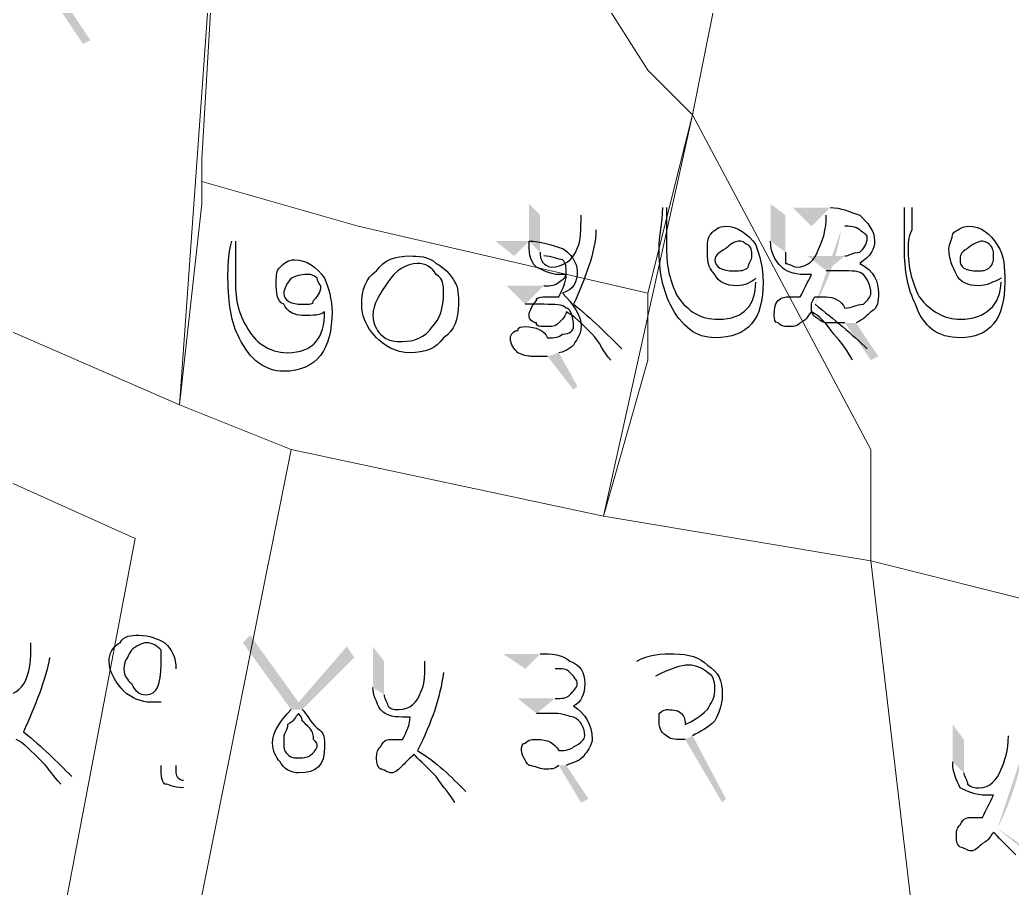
# Model space of a CAD drawing. Header units: metres. Extents: x 345912 to 349030, y 3061206 to 3061792.
# Drawn here: x 346117.22 to 346130.78, y 3061287.76 to 3061299.62 of the extents above; entities that cross this region are included whole.
import ezdxf

# ---------------------------------------------------------------- set-up
doc = ezdxf.new("R2010")
doc.units = ezdxf.units.M
doc.header["$MEASUREMENT"] = 0
doc.layers.add('PDF5_Geometry', color=7, linetype='Continuous')
doc.layers.add('PDF5_Solid Fills', color=7, linetype='Continuous')

msp = doc.modelspace()

# ---------------------------------------------------------------- hatches: boundary and pattern name
at = {"layer": 'PDF5_Solid Fills', "transparency": 33554559}
h = msp.add_hatch(color=256, dxfattribs=at)
h.paths.add_polyline_path([(346114.12014, 3061301.22044), (346114.37414, 3061301.01724)], flags=0)
h.paths.add_polyline_path([(346114.67894, 3061299.39164), (346114.52654, 3061299.29004)], flags=0)
h.paths.add_polyline_path([(346113.40894, 3061300.86484), (346113.40894, 3061301.37284), (346113.56134, 3061301.22044), (346113.56134, 3061300.76324)], flags=0)
h.paths.add_polyline_path([(346115.99974, 3061301.11884), (346116.25374, 3061301.32204), (346115.84734, 3061301.32204)], flags=0)
h.paths.add_polyline_path([(346116.05054, 3061299.69644), (346116.30454, 3061299.29004), (346116.35534, 3061299.34084), (346116.15214, 3061299.74724)], flags=0)
h.paths.add_polyline_path([(346115.94894, 3061300.40764), (346116.15214, 3061300.66164), (346115.69494, 3061300.66164)], flags=0)
h.paths.add_polyline_path([(346117.26974, 3061301.11884), (346117.01574, 3061301.32204), (346117.52374, 3061301.32204)], flags=0)
h.paths.add_polyline_path([(346117.87934, 3061299.79804), (346118.18414, 3061299.34084), (346118.08254, 3061299.29004), (346117.77774, 3061299.74724)], flags=0)
h.paths.add_polyline_path([(346117.47294, 3061300.50924), (346117.21894, 3061300.71244), (346117.72694, 3061300.71244)], flags=0)
h = msp.add_hatch(color=256, dxfattribs=at)
h.paths.add_polyline_path([(346124.88974, 3061296.95324), (346125.09294, 3061296.75004)], flags=0)
h.paths.add_polyline_path([(346125.44854, 3061295.12444), (346125.29614, 3061294.97204)], flags=0)
h.paths.add_polyline_path([(346124.17854, 3061296.59764), (346124.17854, 3061297.10564), (346124.33094, 3061296.95324), (346124.33094, 3061296.44524)], flags=0)
h.paths.add_polyline_path([(346126.00734, 3061297.05484), (346126.05814, 3061297.05484)], flags=0)
h.paths.add_polyline_path([(346127.27734, 3061296.03884), (346127.27734, 3061296.08964)], flags=0)
h.paths.add_polyline_path([(346128.03934, 3061296.80084), (346127.78534, 3061297.05484), (346128.29334, 3061297.05484)], flags=0)
h.paths.add_polyline_path([(346128.64894, 3061295.48004), (346128.95374, 3061295.02284), (346128.85214, 3061294.97204), (346128.49654, 3061295.48004)], flags=0)
h.paths.add_polyline_path([(346128.24254, 3061296.19124), (346127.98854, 3061296.39444), (346128.49654, 3061296.39444)], flags=0)
h = msp.add_hatch(color=256, dxfattribs=at)
h.paths.add_polyline_path([(346128.24254, 3061296.95324), (346128.44574, 3061296.75004)], flags=0)
h.paths.add_polyline_path([(346128.09014, 3061295.73404, 0.08894398), (346128.44574, 3061296.75004)], flags=0)
h.paths.add_polyline_path([(346128.80134, 3061295.12444), (346128.59814, 3061294.97204)], flags=0)
h.paths.add_polyline_path([(346127.48054, 3061296.59764), (346127.48054, 3061297.10564), (346127.68374, 3061296.95324), (346127.68374, 3061296.44524)], flags=0)
h.paths.add_polyline_path([(346129.30934, 3061297.05484), (346129.41094, 3061297.05484)], flags=0)
h.paths.add_polyline_path([(346130.63014, 3061296.03884), (346130.63014, 3061296.08964)], flags=0)
h = msp.add_hatch(color=256, dxfattribs=at)
h.paths.add_polyline_path([(346120.11454, 3061296.59764), (346120.16534, 3061296.59764)], flags=0)
h.paths.add_polyline_path([(346121.38454, 3061295.63244), (346121.38454, 3061295.63244)], flags=0)
h.paths.add_polyline_path([(346123.97534, 3061296.39444), (346123.72134, 3061296.59764), (346124.17854, 3061296.59764)], flags=0)
h.paths.add_polyline_path([(346124.58494, 3061295.07364), (346124.83894, 3061294.61644), (346124.78814, 3061294.56564), (346124.43254, 3061295.02284)], flags=0)
h.paths.add_polyline_path([(346124.12774, 3061295.73404), (346123.87374, 3061295.98804), (346124.38174, 3061295.98804)], flags=0)
h = msp.add_hatch(color=256, dxfattribs=at)
h.paths.add_polyline_path([(346117.37134, 3061291.11123), (346117.62534, 3061290.90803)], flags=0)
h.paths.add_polyline_path([(346117.93014, 3061289.28243), (346117.77774, 3061289.18083)], flags=0)
h.paths.add_polyline_path([(346116.66014, 3061290.75563), (346116.66014, 3061291.26363), (346116.81254, 3061291.11123), (346116.81254, 3061290.60323)], flags=0)
h.paths.add_polyline_path([(346119.35254, 3061290.75563), (346119.35254, 3061289.43483)], flags=0)
h.paths.add_polyline_path([(346119.45414, 3061289.23163), (346119.45414, 3061289.13003)], flags=0)
h.paths.add_polyline_path([(346120.92734, 3061290.19683), (346120.26694, 3061291.11123), (346120.36854, 3061291.21283), (346121.02894, 3061290.29843), (346121.68934, 3061291.06043), (346121.79094, 3061290.90803), (346121.07974, 3061290.19683)], flags=0)
h = msp.add_hatch(color=256, dxfattribs=at)
h.paths.add_polyline_path([(346122.75613, 3061290.85724), (346123.01013, 3061290.70484)], flags=0)
h.paths.add_polyline_path([(346123.31493, 3061289.07924), (346123.16253, 3061288.92684)], flags=0)
h.paths.add_polyline_path([(346122.04493, 3061290.50164), (346122.04493, 3061291.06044), (346122.19733, 3061290.85724), (346122.19733, 3061290.40004)], flags=0)
h.paths.add_polyline_path([(346124.12773, 3061290.75564), (346123.82293, 3061290.95884), (346124.33093, 3061290.95884)], flags=0)
h.paths.add_polyline_path([(346124.68653, 3061289.43484), (346124.99133, 3061288.97764), (346124.88973, 3061288.92684), (346124.58493, 3061289.43484)], flags=0)
h.paths.add_polyline_path([(346124.28013, 3061290.14604), (346124.02613, 3061290.34924), (346124.53413, 3061290.34924)], flags=0)
h.paths.add_polyline_path([(346125.90573, 3061290.65404), (346125.65173, 3061290.85724)], flags=0)
h.paths.add_polyline_path([(346126.41373, 3061289.84124), (346126.87093, 3061288.97764), (346126.82013, 3061288.92684), (346126.31213, 3061289.79044)], flags=0)
h = msp.add_hatch(color=256, dxfattribs=at)
h.paths.add_polyline_path([(346130.73175, 3061289.84123), (346130.93495, 3061289.63803)], flags=0)
h.paths.add_polyline_path([(346130.57935, 3061288.57123, 0.07569992), (346130.93495, 3061289.63803)], flags=0)
h.paths.add_polyline_path([(346131.29055, 3061288.01243, 0.05915123), (346130.57935, 3061288.57123)], flags=0)
h.paths.add_polyline_path([(346131.29055, 3061288.01243), (346131.08735, 3061287.86003)], flags=0)
h.paths.add_polyline_path([(346129.96975, 3061289.48563), (346129.96975, 3061289.99363), (346130.12215, 3061289.79043), (346130.12215, 3061289.33323)], flags=0)
h.paths.add_polyline_path([(346132.05255, 3061289.68883), (346131.79855, 3061289.94283), (346132.25575, 3061289.94283)], flags=0)
h.paths.add_polyline_path([(346132.61135, 3061288.36803), (346132.91615, 3061287.91083), (346132.81455, 3061287.86003), (346132.50975, 3061288.36803)], flags=0)
h.paths.add_polyline_path([(346132.20495, 3061289.07923), (346131.95095, 3061289.28243), (346132.45895, 3061289.28243)], flags=0)

# ---------------------------------------------------------------- linework, layer by layer
at = {"layer": 'PDF5_Geometry', "lineweight": 9}
for points in [[(346120.01294, 3061302.89683), (346119.40333, 3061294.36243), (346112.39294, 3061297.41044), (346112.08814, 3061297.41044), (346112.39294, 3061304.11604), (346112.69773, 3061304.11604), (346118.79373, 3061303.20164)], [(346120.01294, 3061302.89683), (346119.40333, 3061294.36243), (346112.39294, 3061297.41044), (346112.08814, 3061297.41044), (346112.39294, 3061304.11604), (346112.69773, 3061304.11604), (346118.79373, 3061303.20164)], [(346131.29053, 3061291.61925), (346128.85213, 3061292.22884), (346128.85213, 3061293.75284), (346126.41373, 3061298.32485), (346127.32814, 3061302.89683), (346134.94814, 3061304.11604)], [(346131.29053, 3061291.61925), (346128.85213, 3061292.22884), (346128.85213, 3061293.75284), (346126.41373, 3061298.32485), (346127.32814, 3061302.89683), (346134.94814, 3061304.11604)], [(346123.67053, 3061302.28724), (346125.80414, 3061298.93444), (346126.41373, 3061298.32485), (346125.80414, 3061295.88645), (346121.84175, 3061296.80085), (346119.70814, 3061297.41044), (346119.70814, 3061297.71523), (346120.01294, 3061302.89683), (346120.31773, 3061302.89683), (346121.23213, 3061302.59205), (346122.45134, 3061302.59205)], [(346123.67053, 3061302.28724), (346125.80414, 3061298.93444), (346126.41373, 3061298.32485), (346125.80414, 3061295.88645), (346121.84175, 3061296.80085), (346119.70814, 3061297.41044), (346119.70814, 3061297.71523), (346120.01294, 3061302.89683), (346120.31773, 3061302.89683), (346121.23213, 3061302.59205), (346122.45134, 3061302.59205)], [(346126.41373, 3061298.32485), (346125.80414, 3061298.93444), (346123.67053, 3061302.28724), (346127.02333, 3061302.89683), (346127.32814, 3061302.89683)], [(346126.41373, 3061298.32485), (346125.80414, 3061298.93444), (346123.67053, 3061302.28724), (346127.02333, 3061302.89683), (346127.32814, 3061302.89683)], [(346110.56414, 3061298.02004), (346111.17373, 3061297.71523), (346111.78333, 3061297.71523), (346112.08814, 3061297.41044), (346112.39294, 3061297.41044), (346119.40333, 3061294.36243), (346120.92734, 3061293.75284), (346119.70814, 3061287.65683), (346117.87933, 3061277.29365), (346116.05053, 3061278.20803), (346116.35534, 3061279.73205), (346118.79373, 3061292.53365), (346106.60175, 3061298.02004), (346106.90653, 3061299.54403)], [(346110.56414, 3061298.02004), (346111.17373, 3061297.71523), (346111.78333, 3061297.71523), (346112.08814, 3061297.41044), (346112.39294, 3061297.41044), (346119.40333, 3061294.36243), (346120.92734, 3061293.75284), (346119.70814, 3061287.65683), (346117.87933, 3061277.29365), (346116.05053, 3061278.20803), (346116.35534, 3061279.73205), (346118.79373, 3061292.53365), (346106.60175, 3061298.02004), (346106.90653, 3061299.54403)], [(346128.85213, 3061292.22884), (346125.19455, 3061292.83844), (346126.41373, 3061298.32485), (346128.85213, 3061293.75284)], [(346128.85213, 3061292.22884), (346125.19455, 3061292.83844), (346126.41373, 3061298.32485), (346128.85213, 3061293.75284)], [(346116.35534, 3061279.73205), (346113.30734, 3061281.86564), (346107.51613, 3061283.99925), (346109.34493, 3061292.83844), (346107.51613, 3061293.44803), (346107.51613, 3061293.75284), (346106.60175, 3061298.02004), (346118.79373, 3061292.53365)], [(346116.35534, 3061279.73205), (346113.30734, 3061281.86564), (346107.51613, 3061283.99925), (346109.34493, 3061292.83844), (346107.51613, 3061293.44803), (346107.51613, 3061293.75284), (346106.60175, 3061298.02004), (346118.79373, 3061292.53365)], [(346125.80414, 3061294.97205), (346125.19455, 3061292.83844), (346120.92734, 3061293.75284), (346119.40333, 3061294.36243), (346119.70814, 3061297.10564), (346119.70814, 3061297.41044), (346121.84175, 3061296.80085), (346125.80414, 3061295.88645)], [(346125.80414, 3061294.97205), (346125.19455, 3061292.83844), (346120.92734, 3061293.75284), (346119.40333, 3061294.36243), (346119.70814, 3061297.10564), (346119.70814, 3061297.41044), (346121.84175, 3061296.80085), (346125.80414, 3061295.88645)], [(346125.19455, 3061292.83844), (346128.85213, 3061292.22884), (346129.46175, 3061287.04724), (346130.68094, 3061284.30403), (346119.70814, 3061287.65683), (346120.92734, 3061293.75284)], [(346125.19455, 3061292.83844), (346128.85213, 3061292.22884), (346129.46175, 3061287.04724), (346130.68094, 3061284.30403), (346119.70814, 3061287.65683), (346120.92734, 3061293.75284)], [(346131.29053, 3061291.61925), (346137.38653, 3061290.40004), (346130.98574, 3061283.69444), (346130.68094, 3061284.30403), (346129.46175, 3061287.04724), (346128.85213, 3061292.22884)], [(346131.29053, 3061291.61925), (346137.38653, 3061290.40004), (346130.98574, 3061283.69444), (346130.68094, 3061284.30403), (346129.46175, 3061287.04724), (346128.85213, 3061292.22884)]]:
    msp.add_lwpolyline(points, close=True, dxfattribs=at)
at = {"layer": 'PDF5_Geometry', "lineweight": 25}
for points in [[(346124.83894, 3061296.49604), (346124.88974, 3061296.59764), (346124.88974, 3061296.75004), (346124.88974, 3061296.95324)], [(346125.95654, 3061296.49604), (346125.95654, 3061296.64844), (346126.00734, 3061296.85164), (346126.00734, 3061297.05484)], [(346126.05814, 3061297.05484), (346126.05814, 3061296.95324), (346126.05814, 3061296.90244), (346126.05814, 3061296.75004)], [(346128.14094, 3061296.49604), (346128.19174, 3061296.59764), (346128.24254, 3061296.75004), (346128.24254, 3061296.95324)], [(346128.29334, 3061297.05484), (346128.44574, 3061297.05484), (346128.54734, 3061297.00404), (346128.69974, 3061296.95324)], [(346128.69974, 3061296.95324), (346128.80134, 3061296.85164), (346128.90294, 3061296.75004), (346128.90294, 3061296.59764)], [(346129.30934, 3061296.49604), (346129.30934, 3061296.64844), (346129.30934, 3061296.85164), (346129.30934, 3061297.05484)], [(346129.41094, 3061297.05484), (346129.41094, 3061296.95324), (346129.41094, 3061296.90244), (346129.41094, 3061296.75004)], [(346126.66774, 3061296.69924), (346126.71854, 3061296.75004), (346126.76934, 3061296.80084), (346126.87094, 3061296.80084)], [(346126.87094, 3061296.80084), (346127.02334, 3061296.80084), (346127.17574, 3061296.69924), (346127.27734, 3061296.54684)], [(346128.69974, 3061296.75004), (346128.64894, 3061296.80084), (346128.54734, 3061296.80084), (346128.49654, 3061296.80084)], [(346129.96974, 3061296.69924), (346130.02054, 3061296.75004), (346130.12214, 3061296.80084), (346130.17294, 3061296.80084)], [(346130.17294, 3061296.80084), (346130.37614, 3061296.80084), (346130.47774, 3061296.69924), (346130.57934, 3061296.54684)], [(346125.09294, 3061296.75004), (346125.09294, 3061296.44524), (346124.94054, 3061296.08964), (346124.78814, 3061295.73404)], [(346126.05814, 3061296.75004), (346126.05814, 3061296.64844), (346126.05814, 3061296.54684), (346126.05814, 3061296.49604)], [(346126.61694, 3061296.49604), (346126.61694, 3061296.54684), (346126.61694, 3061296.64844), (346126.66774, 3061296.69924)], [(346128.80134, 3061296.64844), (346128.80134, 3061296.69924), (346128.75054, 3061296.69924), (346128.69974, 3061296.75004)], [(346129.41094, 3061296.75004), (346129.36014, 3061296.64844), (346129.36014, 3061296.54684), (346129.36014, 3061296.49604)], [(346129.91894, 3061296.49604), (346129.91894, 3061296.54684), (346129.96974, 3061296.64844), (346129.96974, 3061296.69924)], [(346120.06374, 3061296.08964), (346120.06374, 3061296.24204), (346120.06374, 3061296.39444), (346120.11454, 3061296.59764)], [(346120.16534, 3061296.59764), (346120.16534, 3061296.54684), (346120.16534, 3061296.44524), (346120.16534, 3061296.34364)], [(346124.28014, 3061296.24204), (346124.17854, 3061296.34364), (346124.17854, 3061296.44524), (346124.17854, 3061296.59764)], [(346124.17854, 3061296.59764), (346124.33094, 3061296.59764), (346124.48334, 3061296.54684), (346124.63574, 3061296.49604)], [(346127.07414, 3061296.59764), (346126.97254, 3061296.59764), (346126.92174, 3061296.54684), (346126.87094, 3061296.49604)], [(346127.17574, 3061296.54684), (346127.12494, 3061296.54684), (346127.12494, 3061296.59764), (346127.07414, 3061296.59764)], [(346127.22654, 3061296.39444), (346127.22654, 3061296.44524), (346127.22654, 3061296.49604), (346127.17574, 3061296.54684)], [(346127.27734, 3061296.54684), (346127.32814, 3061296.39444), (346127.37894, 3061296.24204), (346127.37894, 3061296.03884)], [(346127.63294, 3061296.24204), (346127.53134, 3061296.34364), (346127.48054, 3061296.44524), (346127.48054, 3061296.59764)], [(346128.69974, 3061296.44524), (346128.75054, 3061296.49604), (346128.80134, 3061296.54684), (346128.80134, 3061296.64844)], [(346128.90294, 3061296.59764), (346128.90294, 3061296.49604), (346128.85214, 3061296.39444), (346128.69974, 3061296.29284)], [(346130.37614, 3061296.59764), (346130.32534, 3061296.59764), (346130.22374, 3061296.54684), (346130.17294, 3061296.49604)], [(346130.47774, 3061296.54684), (346130.47774, 3061296.54684), (346130.42694, 3061296.59764), (346130.37614, 3061296.59764)], [(346130.52854, 3061296.39444), (346130.52854, 3061296.44524), (346130.52854, 3061296.49604), (346130.47774, 3061296.54684)], [(346130.57934, 3061296.54684), (346130.68094, 3061296.39444), (346130.68094, 3061296.24204), (346130.68094, 3061296.03884)], [(346122.09574, 3061296.19124), (346122.19734, 3061296.34364), (346122.34974, 3061296.39444), (346122.55294, 3061296.39444)], [(346122.55294, 3061296.39444), (346122.65454, 3061296.39444), (346122.80694, 3061296.39444), (346122.90854, 3061296.29284)], [(346124.33094, 3061296.44524), (346124.33094, 3061296.39444), (346124.33094, 3061296.34364), (346124.38174, 3061296.29284)], [(346124.63574, 3061296.34364), (346124.58494, 3061296.34364), (346124.48334, 3061296.39444), (346124.38174, 3061296.39444)], [(346124.48334, 3061296.24204), (346124.63574, 3061296.24204), (346124.78814, 3061296.34364), (346124.83894, 3061296.49604)], [(346124.63574, 3061296.49604), (346124.73734, 3061296.44524), (346124.83894, 3061296.29284), (346124.83894, 3061296.19124)], [(346126.10894, 3061295.73404), (346126.00734, 3061295.93724), (346125.95654, 3061296.19124), (346125.95654, 3061296.49604)], [(346126.05814, 3061296.49604), (346126.05814, 3061296.24204), (346126.10894, 3061296.03884), (346126.21054, 3061295.83564)], [(346126.71854, 3061296.14044), (346126.61694, 3061296.24204), (346126.61694, 3061296.34364), (346126.61694, 3061296.49604)], [(346126.87094, 3061296.49604), (346126.76934, 3061296.44524), (346126.71854, 3061296.39444), (346126.71854, 3061296.34364)], [(346127.17574, 3061296.24204), (346127.17574, 3061296.29284), (346127.22654, 3061296.34364), (346127.22654, 3061296.39444)], [(346127.68374, 3061296.44524), (346127.68374, 3061296.39444), (346127.68374, 3061296.34364), (346127.68374, 3061296.29284)], [(346127.83614, 3061296.24204), (346127.98854, 3061296.24204), (346128.09014, 3061296.34364), (346128.14094, 3061296.49604)], [(346128.49654, 3061296.39444), (346128.54734, 3061296.39444), (346128.59814, 3061296.44524), (346128.69974, 3061296.44524)], [(346129.46174, 3061295.73404), (346129.36014, 3061295.93724), (346129.30934, 3061296.19124), (346129.30934, 3061296.49604)], [(346129.36014, 3061296.49604), (346129.36014, 3061296.24204), (346129.41094, 3061296.03884), (346129.51254, 3061295.83564)], [(346130.02054, 3061296.14044), (346129.96974, 3061296.24204), (346129.91894, 3061296.34364), (346129.91894, 3061296.49604)], [(346130.17294, 3061296.49604), (346130.07134, 3061296.44524), (346130.07134, 3061296.39444), (346130.07134, 3061296.34364)], [(346130.47774, 3061296.24204), (346130.52854, 3061296.29284), (346130.52854, 3061296.34364), (346130.52854, 3061296.39444)], [(346120.16534, 3061296.34364), (346120.16534, 3061296.19124), (346120.16534, 3061296.08964), (346120.16534, 3061296.03884)], [(346120.77494, 3061296.24204), (346120.82574, 3061296.29284), (346120.87654, 3061296.34364), (346120.97814, 3061296.34364)], [(346120.97814, 3061296.34364), (346121.13054, 3061296.34364), (346121.28294, 3061296.24204), (346121.38454, 3061296.08964)], [(346122.65454, 3061296.29284), (346122.50214, 3061296.29284), (346122.34974, 3061296.19124), (346122.24814, 3061296.03884)], [(346122.90854, 3061296.14044), (346122.85774, 3061296.24204), (346122.75614, 3061296.29284), (346122.65454, 3061296.29284)], [(346122.90854, 3061296.29284), (346123.01014, 3061296.24204), (346123.11174, 3061296.14044), (346123.16254, 3061296.03884)], [(346124.38174, 3061296.29284), (346124.38174, 3061296.29284), (346124.43254, 3061296.24204), (346124.48334, 3061296.24204)], [(346124.68654, 3061296.19124), (346124.68654, 3061296.24204), (346124.68654, 3061296.29284), (346124.63574, 3061296.34364)], [(346126.71854, 3061296.34364), (346126.71854, 3061296.24204), (346126.82014, 3061296.19124), (346126.97254, 3061296.19124)], [(346127.68374, 3061296.29284), (346127.73454, 3061296.29284), (346127.78534, 3061296.24204), (346127.83614, 3061296.24204)], [(346128.69974, 3061296.29284), (346128.90294, 3061296.19124), (346128.95374, 3061296.03884), (346128.95374, 3061295.88644)], [(346130.07134, 3061296.34364), (346130.07134, 3061296.24204), (346130.12214, 3061296.19124), (346130.32534, 3061296.19124)], [(346120.72414, 3061296.03884), (346120.72414, 3061296.14044), (346120.72414, 3061296.19124), (346120.77494, 3061296.24204)], [(346121.18134, 3061296.14044), (346121.07974, 3061296.14044), (346121.02894, 3061296.14044), (346120.92734, 3061296.08964)], [(346121.28294, 3061296.08964), (346121.23214, 3061296.14044), (346121.18134, 3061296.14044), (346121.18134, 3061296.14044)], [(346121.89254, 3061295.73404), (346121.89254, 3061295.93724), (346121.94334, 3061296.08964), (346122.09574, 3061296.19124)], [(346123.01014, 3061295.88644), (346123.01014, 3061295.98804), (346123.01014, 3061296.08964), (346122.90854, 3061296.14044)], [(346124.58494, 3061296.14044), (346124.48334, 3061296.14044), (346124.38174, 3061296.19124), (346124.28014, 3061296.24204)], [(346124.58494, 3061296.03884), (346124.68654, 3061296.08964), (346124.68654, 3061296.14044), (346124.68654, 3061296.19124)], [(346124.58494, 3061295.83564), (346124.63574, 3061295.93724), (346124.68654, 3061296.03884), (346124.68654, 3061296.14044)], [(346124.68654, 3061296.14044), (346124.68654, 3061296.14044), (346124.63574, 3061296.14044), (346124.58494, 3061296.14044)], [(346124.83894, 3061296.19124), (346124.83894, 3061296.03884), (346124.78814, 3061295.93724), (346124.63574, 3061295.88644)], [(346127.02334, 3061295.98804), (346126.87094, 3061295.98804), (346126.76934, 3061296.03884), (346126.71854, 3061296.14044)], [(346126.97254, 3061296.19124), (346127.07414, 3061296.19124), (346127.12494, 3061296.19124), (346127.17574, 3061296.24204)], [(346127.93774, 3061296.14044), (346127.78534, 3061296.14044), (346127.68374, 3061296.19124), (346127.63294, 3061296.24204)], [(346127.88694, 3061295.83564), (346127.93774, 3061295.93724), (346127.98854, 3061296.03884), (346128.03934, 3061296.14044)], [(346128.03934, 3061296.14044), (346127.98854, 3061296.14044), (346127.93774, 3061296.14044), (346127.93774, 3061296.14044)], [(346128.34414, 3061296.19124), (346128.29334, 3061296.19124), (346128.24254, 3061296.19124), (346128.24254, 3061296.19124)], [(346128.44574, 3061296.19124), (346128.44574, 3061296.19124), (346128.39494, 3061296.19124), (346128.34414, 3061296.19124)], [(346128.75054, 3061296.14044), (346128.69974, 3061296.19124), (346128.59814, 3061296.19124), (346128.44574, 3061296.19124)], [(346128.85214, 3061295.88644), (346128.85214, 3061295.98804), (346128.80134, 3061296.08964), (346128.75054, 3061296.14044)], [(346130.32534, 3061295.98804), (346130.17294, 3061295.98804), (346130.07134, 3061296.03884), (346130.02054, 3061296.14044)], [(346130.32534, 3061296.19124), (346130.37614, 3061296.19124), (346130.42694, 3061296.19124), (346130.47774, 3061296.24204)], [(346120.21614, 3061295.27684), (346120.11454, 3061295.48004), (346120.06374, 3061295.73404), (346120.06374, 3061296.08964)], [(346120.16534, 3061296.03884), (346120.16534, 3061295.78484), (346120.21614, 3061295.58164), (346120.31774, 3061295.42924)], [(346120.82574, 3061295.73404), (346120.72414, 3061295.78484), (346120.72414, 3061295.88644), (346120.72414, 3061296.03884)], [(346120.92734, 3061296.08964), (346120.87654, 3061296.03884), (346120.82574, 3061295.93724), (346120.82574, 3061295.88644)], [(346121.23214, 3061295.78484), (346121.28294, 3061295.83564), (346121.33374, 3061295.88644), (346121.33374, 3061295.98804)], [(346121.33374, 3061295.98804), (346121.33374, 3061295.98804), (346121.28294, 3061296.03884), (346121.28294, 3061296.08964)], [(346121.38454, 3061296.08964), (346121.43534, 3061295.98804), (346121.48614, 3061295.78484), (346121.48614, 3061295.63244)], [(346122.24814, 3061296.03884), (346122.14654, 3061295.88644), (346122.04494, 3061295.73404), (346122.04494, 3061295.58164)], [(346123.16254, 3061296.03884), (346123.21334, 3061295.98804), (346123.21334, 3061295.83564), (346123.21334, 3061295.73404)], [(346124.38174, 3061295.98804), (346124.48334, 3061295.98804), (346124.53414, 3061295.98804), (346124.58494, 3061296.03884)], [(346127.37894, 3061296.03884), (346127.37894, 3061295.53084), (346127.17574, 3061295.27684), (346126.71854, 3061295.27684)], [(346126.76934, 3061295.53084), (346127.12494, 3061295.53084), (346127.27734, 3061295.73404), (346127.27734, 3061296.03884)], [(346127.27734, 3061296.08964), (346127.22654, 3061296.03884), (346127.12494, 3061295.98804), (346127.02334, 3061295.98804)], [(346130.68094, 3061296.03884), (346130.68094, 3061295.53084), (346130.47774, 3061295.27684), (346130.07134, 3061295.27684)], [(346130.07134, 3061295.53084), (346130.42694, 3061295.53084), (346130.63014, 3061295.73404), (346130.63014, 3061296.03884)], [(346130.63014, 3061296.08964), (346130.52854, 3061296.03884), (346130.42694, 3061295.98804), (346130.32534, 3061295.98804)], [(346120.82574, 3061295.88644), (346120.82574, 3061295.78484), (346120.92734, 3061295.73404), (346121.07974, 3061295.73404)], [(346122.85774, 3061295.42924), (346122.95934, 3061295.53084), (346123.01014, 3061295.68324), (346123.01014, 3061295.88644)], [(346124.63574, 3061295.88644), (346124.78814, 3061295.73404), (346124.88974, 3061295.58164), (346124.88974, 3061295.42924)], [(346128.75054, 3061295.73404), (346128.80134, 3061295.78484), (346128.85214, 3061295.83564), (346128.85214, 3061295.88644)], [(346128.95374, 3061295.88644), (346128.95374, 3061295.78484), (346128.95374, 3061295.68324), (346128.85214, 3061295.63244)], [(346121.07974, 3061295.58164), (346120.97814, 3061295.58164), (346120.87654, 3061295.63244), (346120.82574, 3061295.73404)], [(346121.07974, 3061295.73404), (346121.18134, 3061295.73404), (346121.23214, 3061295.73404), (346121.23214, 3061295.78484)], [(346122.09574, 3061295.27684), (346121.94334, 3061295.42924), (346121.89254, 3061295.58164), (346121.89254, 3061295.73404)], [(346123.21334, 3061295.73404), (346123.21334, 3061295.53084), (346123.16254, 3061295.37844), (346123.01014, 3061295.27684)], [(346124.28014, 3061295.73404), (346124.22934, 3061295.73404), (346124.17854, 3061295.73404), (346124.12774, 3061295.73404)], [(346124.17854, 3061295.58164), (346124.17854, 3061295.63244), (346124.22934, 3061295.73404), (346124.28014, 3061295.78484)], [(346124.28014, 3061295.78484), (346124.28014, 3061295.83564), (346124.33094, 3061295.83564), (346124.43254, 3061295.83564)], [(346124.38174, 3061295.73404), (346124.33094, 3061295.73404), (346124.33094, 3061295.73404), (346124.28014, 3061295.73404)], [(346124.68654, 3061295.68324), (346124.63574, 3061295.73404), (346124.53414, 3061295.73404), (346124.38174, 3061295.73404)], [(346124.43254, 3061295.83564), (346124.48334, 3061295.83564), (346124.53414, 3061295.83564), (346124.58494, 3061295.83564)], [(346124.78814, 3061295.73404), (346125.04214, 3061295.53084), (346125.24534, 3061295.32764), (346125.44854, 3061295.12444)], [(346126.71854, 3061295.27684), (346126.46454, 3061295.27684), (346126.26134, 3061295.42924), (346126.10894, 3061295.73404)], [(346126.21054, 3061295.83564), (346126.36294, 3061295.63244), (346126.51534, 3061295.53084), (346126.76934, 3061295.53084)], [(346127.53134, 3061295.58164), (346127.53134, 3061295.63244), (346127.53134, 3061295.73404), (346127.58214, 3061295.78484)], [(346127.58214, 3061295.78484), (346127.63294, 3061295.83564), (346127.68374, 3061295.83564), (346127.73454, 3061295.83564)], [(346127.73454, 3061295.83564), (346127.78534, 3061295.83564), (346127.88694, 3061295.83564), (346127.88694, 3061295.83564)], [(346128.03934, 3061295.68324), (346128.03934, 3061295.73404), (346128.03934, 3061295.78484), (346128.09014, 3061295.83564)], [(346128.09014, 3061295.83564), (346128.14094, 3061295.83564), (346128.19174, 3061295.83564), (346128.24254, 3061295.83564)], [(346128.09014, 3061295.73404), (346128.34414, 3061295.53084), (346128.59814, 3061295.32764), (346128.80134, 3061295.12444)], [(346128.24254, 3061295.83564), (346128.34414, 3061295.83564), (346128.44574, 3061295.78484), (346128.49654, 3061295.68324)], [(346128.49654, 3061295.68324), (346128.59814, 3061295.68324), (346128.64894, 3061295.73404), (346128.75054, 3061295.73404)], [(346130.07134, 3061295.27684), (346129.76654, 3061295.27684), (346129.56334, 3061295.42924), (346129.46174, 3061295.73404)], [(346129.51254, 3061295.83564), (346129.66494, 3061295.63244), (346129.86814, 3061295.53084), (346130.07134, 3061295.53084)], [(346121.48614, 3061295.63244), (346121.48614, 3061295.12444), (346121.28294, 3061294.81964), (346120.82574, 3061294.81964)], [(346120.87654, 3061295.07364), (346121.23214, 3061295.07364), (346121.38454, 3061295.27684), (346121.38454, 3061295.63244)], [(346121.38454, 3061295.63244), (346121.33374, 3061295.58164), (346121.23214, 3061295.58164), (346121.07974, 3061295.58164)], [(346122.04494, 3061295.58164), (346122.04494, 3061295.48004), (346122.09574, 3061295.37844), (346122.14654, 3061295.32764)], [(346124.28014, 3061295.48004), (346124.22934, 3061295.48004), (346124.17854, 3061295.53084), (346124.17854, 3061295.58164)], [(346124.68654, 3061295.63244), (346124.68654, 3061295.58164), (346124.63574, 3061295.53084), (346124.58494, 3061295.48004)], [(346124.78814, 3061295.42924), (346124.78814, 3061295.58164), (346124.73734, 3061295.68324), (346124.68654, 3061295.68324)], [(346125.04214, 3061295.32764), (346124.88974, 3061295.48004), (346124.78814, 3061295.58164), (346124.68654, 3061295.63244)], [(346127.58214, 3061295.48004), (346127.53134, 3061295.48004), (346127.53134, 3061295.53084), (346127.53134, 3061295.58164)], [(346128.03934, 3061295.63244), (346127.98854, 3061295.58164), (346127.98854, 3061295.53084), (346127.88694, 3061295.48004)], [(346128.14094, 3061295.53084), (346128.03934, 3061295.58164), (346128.03934, 3061295.63244), (346128.03934, 3061295.68324)], [(346128.34414, 3061295.32764), (346128.24254, 3061295.48004), (346128.14094, 3061295.58164), (346128.03934, 3061295.63244)], [(346128.85214, 3061295.63244), (346128.80134, 3061295.58164), (346128.75054, 3061295.53084), (346128.64894, 3061295.48004)], [(346124.43254, 3061295.42924), (346124.33094, 3061295.42924), (346124.28014, 3061295.42924), (346124.28014, 3061295.48004)], [(346124.58494, 3061295.48004), (346124.53414, 3061295.42924), (346124.48334, 3061295.42924), (346124.43254, 3061295.42924)], [(346127.73454, 3061295.42924), (346127.68374, 3061295.42924), (346127.63294, 3061295.42924), (346127.58214, 3061295.48004)], [(346127.88694, 3061295.48004), (346127.83614, 3061295.42924), (346127.78534, 3061295.42924), (346127.73454, 3061295.42924)], [(346128.34414, 3061295.48004), (346128.24254, 3061295.48004), (346128.19174, 3061295.48004), (346128.14094, 3061295.53084)], [(346128.49654, 3061295.48004), (346128.44574, 3061295.48004), (346128.39494, 3061295.48004), (346128.34414, 3061295.48004)], [(346120.31774, 3061295.42924), (346120.41934, 3061295.22604), (346120.62254, 3061295.07364), (346120.87654, 3061295.07364)], [(346122.14654, 3061295.32764), (346122.24814, 3061295.22604), (346122.34974, 3061295.22604), (346122.45134, 3061295.22604)], [(346122.45134, 3061295.22604), (346122.60374, 3061295.22604), (346122.75614, 3061295.27684), (346122.85774, 3061295.42924)], [(346123.92454, 3061295.27684), (346123.92454, 3061295.32764), (346123.97534, 3061295.37844), (346124.02614, 3061295.37844)], [(346124.02614, 3061295.37844), (346124.02614, 3061295.42924), (346124.07694, 3061295.42924), (346124.12774, 3061295.42924)], [(346124.12774, 3061295.42924), (346124.28014, 3061295.42924), (346124.38174, 3061295.37844), (346124.43254, 3061295.27684)], [(346124.43254, 3061295.27684), (346124.53414, 3061295.27684), (346124.58494, 3061295.27684), (346124.63574, 3061295.32764)], [(346124.63574, 3061295.32764), (346124.73734, 3061295.32764), (346124.78814, 3061295.37844), (346124.78814, 3061295.42924)], [(346124.88974, 3061295.42924), (346124.88974, 3061295.32764), (346124.83894, 3061295.27684), (346124.78814, 3061295.17524)], [(346125.29614, 3061294.97204), (346125.19454, 3061295.07364), (346125.14374, 3061295.22604), (346125.04214, 3061295.32764)], [(346128.59814, 3061294.97204), (346128.54734, 3061295.07364), (346128.44574, 3061295.22604), (346128.34414, 3061295.32764)], [(346120.82574, 3061294.81964), (346120.57174, 3061294.81964), (346120.36854, 3061294.97204), (346120.21614, 3061295.27684)], [(346122.55294, 3061295.07364), (346122.34974, 3061295.07364), (346122.19734, 3061295.17524), (346122.09574, 3061295.27684)], [(346123.01014, 3061295.27684), (346122.90854, 3061295.12444), (346122.75614, 3061295.07364), (346122.55294, 3061295.07364)], [(346124.02614, 3061295.07364), (346123.97534, 3061295.12444), (346123.92454, 3061295.17524), (346123.92454, 3061295.27684)], [(346124.78814, 3061295.17524), (346124.73734, 3061295.12444), (346124.63574, 3061295.07364), (346124.58494, 3061295.07364)], [(346124.22934, 3061295.02284), (346124.17854, 3061295.02284), (346124.12774, 3061295.02284), (346124.02614, 3061295.07364)], [(346124.43254, 3061295.02284), (346124.38174, 3061295.02284), (346124.33094, 3061295.02284), (346124.22934, 3061295.02284)], [(346117.32054, 3061290.65403), (346117.37134, 3061290.80643), (346117.37134, 3061290.95883), (346117.37134, 3061291.11123)], [(346118.43814, 3061290.85723), (346118.43814, 3061290.95883), (346118.48894, 3061291.06043), (346118.59054, 3061291.11123)], [(346118.59054, 3061291.11123), (346118.64134, 3061291.21283), (346118.74294, 3061291.21283), (346118.84454, 3061291.21283)], [(346118.94614, 3061291.11123), (346118.89534, 3061291.11123), (346118.79374, 3061291.06043), (346118.74294, 3061291.00963)], [(346118.84454, 3061291.21283), (346118.99694, 3061291.21283), (346119.09854, 3061291.16203), (346119.20014, 3061291.11123)], [(346119.14934, 3061291.00963), (346119.09854, 3061291.06043), (346119.04774, 3061291.11123), (346118.94614, 3061291.11123)], [(346119.20014, 3061291.11123), (346119.30174, 3061291.00963), (346119.35254, 3061290.90803), (346119.35254, 3061290.75563)], [(346118.74294, 3061291.00963), (346118.69214, 3061290.90803), (346118.64134, 3061290.85723), (346118.64134, 3061290.75563)], [(346119.14934, 3061290.80643), (346119.14934, 3061290.85723), (346119.14934, 3061290.95883), (346119.14934, 3061291.00963)], [(346124.33093, 3061290.95884), (346124.48333, 3061290.95884), (346124.63573, 3061290.95884), (346124.73733, 3061290.85724)], [(346125.65173, 3061290.85724), (346125.80413, 3061290.95884), (346126.00733, 3061290.95884), (346126.15973, 3061290.95884)], [(346126.15973, 3061290.95884), (346126.36293, 3061290.95884), (346126.51533, 3061290.90804), (346126.61693, 3061290.80644)], [(346117.62534, 3061290.90803), (346117.57454, 3061290.60323), (346117.42214, 3061290.24763), (346117.26974, 3061289.89203)], [(346118.64134, 3061290.45083), (346118.53974, 3061290.55243), (346118.43814, 3061290.70483), (346118.43814, 3061290.85723)], [(346122.70533, 3061290.45084), (346122.75613, 3061290.55244), (346122.75613, 3061290.70484), (346122.75613, 3061290.85724)], [(346124.73733, 3061290.85724), (346124.88973, 3061290.80644), (346124.94053, 3061290.70484), (346124.94053, 3061290.55244)], [(346118.64134, 3061290.75563), (346118.64134, 3061290.65403), (346118.69214, 3061290.60323), (346118.74294, 3061290.55243)], [(346118.94614, 3061290.40003), (346119.09854, 3061290.40003), (346119.14934, 3061290.55243), (346119.14934, 3061290.80643)], [(346123.01013, 3061290.70484), (346122.95933, 3061290.34924), (346122.85773, 3061290.04444), (346122.65453, 3061289.63804)], [(346124.73733, 3061290.70484), (346124.68653, 3061290.75564), (346124.63573, 3061290.75564), (346124.53413, 3061290.75564)], [(346124.83893, 3061290.55244), (346124.83893, 3061290.60324), (346124.78813, 3061290.65404), (346124.73733, 3061290.70484)], [(346126.36293, 3061290.80644), (346126.26133, 3061290.80644), (346126.10893, 3061290.75564), (346125.90573, 3061290.65404)], [(346126.61693, 3061290.70484), (346126.56613, 3061290.75564), (346126.46453, 3061290.80644), (346126.36293, 3061290.80644)], [(346126.61693, 3061290.80644), (346126.76933, 3061290.70484), (346126.82013, 3061290.60324), (346126.82013, 3061290.40004)], [(346126.71853, 3061290.45084), (346126.71853, 3061290.55244), (346126.71853, 3061290.65404), (346126.61693, 3061290.70484)], [(346117.01574, 3061290.40003), (346117.16814, 3061290.40003), (346117.26974, 3061290.50163), (346117.32054, 3061290.65403)], [(346118.74294, 3061290.55243), (346118.79374, 3061290.45083), (346118.84454, 3061290.40003), (346118.94614, 3061290.40003)], [(346124.73733, 3061290.40004), (346124.78813, 3061290.45084), (346124.83893, 3061290.50164), (346124.83893, 3061290.55244)], [(346124.94053, 3061290.55244), (346124.94053, 3061290.40004), (346124.88973, 3061290.29844), (346124.78813, 3061290.24764)], [(346118.99694, 3061290.29843), (346118.89534, 3061290.29843), (346118.74294, 3061290.34923), (346118.64134, 3061290.45083)], [(346122.14653, 3061290.19684), (346122.09573, 3061290.29844), (346122.04493, 3061290.40004), (346122.04493, 3061290.50164)], [(346122.40053, 3061290.19684), (346122.55293, 3061290.19684), (346122.65453, 3061290.29844), (346122.70533, 3061290.45084)], [(346126.61693, 3061290.19684), (346126.66773, 3061290.29844), (346126.71853, 3061290.34924), (346126.71853, 3061290.45084)], [(346119.14934, 3061290.29843), (346119.09854, 3061290.29843), (346119.04774, 3061290.29843), (346118.99694, 3061290.29843)], [(346122.19733, 3061290.40004), (346122.19733, 3061290.34924), (346122.24813, 3061290.29844), (346122.24813, 3061290.24764)], [(346124.53413, 3061290.34924), (346124.63573, 3061290.34924), (346124.68653, 3061290.34924), (346124.73733, 3061290.40004)], [(346126.82013, 3061290.40004), (346126.82013, 3061290.24764), (346126.76933, 3061290.14604), (346126.71853, 3061290.04444)], [(346120.67334, 3061289.73963), (346120.67334, 3061289.89203), (346120.77494, 3061290.04443), (346120.92734, 3061290.19683)], [(346121.02894, 3061290.14603), (346120.97814, 3061290.09523), (346120.97814, 3061290.04443), (346120.87654, 3061289.99363)], [(346121.07974, 3061290.04443), (346121.07974, 3061290.04443), (346121.07974, 3061290.09523), (346121.02894, 3061290.14603)], [(346121.07974, 3061290.19683), (346121.13054, 3061290.14603), (346121.18134, 3061290.04443), (346121.28294, 3061289.94283)], [(346122.50213, 3061290.09524), (346122.34973, 3061290.09524), (346122.24813, 3061290.09524), (346122.14653, 3061290.19684)], [(346122.24813, 3061290.24764), (346122.29893, 3061290.19684), (346122.34973, 3061290.19684), (346122.40053, 3061290.19684)], [(346124.38173, 3061290.14604), (346124.33093, 3061290.14604), (346124.33093, 3061290.14604), (346124.28013, 3061290.14604)], [(346124.53413, 3061290.14604), (346124.48333, 3061290.14604), (346124.43253, 3061290.14604), (346124.38173, 3061290.14604)], [(346124.78813, 3061290.09524), (346124.73733, 3061290.09524), (346124.63573, 3061290.14604), (346124.53413, 3061290.14604)], [(346124.78813, 3061290.24764), (346124.94053, 3061290.14604), (346125.04213, 3061289.99364), (346125.04213, 3061289.79044)], [(346125.95653, 3061290.14604), (346126.00733, 3061290.19684), (346126.05813, 3061290.19684), (346126.05813, 3061290.19684)], [(346125.95653, 3061290.04444), (346125.95653, 3061290.09524), (346125.95653, 3061290.14604), (346125.95653, 3061290.14604)], [(346126.05813, 3061290.19684), (346126.10893, 3061290.19684), (346126.21053, 3061290.19684), (346126.26133, 3061290.14604)], [(346126.26133, 3061290.14604), (346126.31213, 3061290.09524), (346126.31213, 3061290.04444), (346126.31213, 3061289.99364)], [(346126.31213, 3061289.99364), (346126.41373, 3061290.04444), (346126.51533, 3061290.09524), (346126.61693, 3061290.19684)], [(346121.18134, 3061289.94283), (346121.18134, 3061289.94283), (346121.13054, 3061289.99363), (346121.07974, 3061290.04443)], [(346122.45133, 3061289.79044), (346122.50213, 3061289.89204), (346122.55293, 3061289.99364), (346122.55293, 3061290.09524)], [(346122.55293, 3061290.09524), (346122.55293, 3061290.09524), (346122.50213, 3061290.09524), (346122.50213, 3061290.09524)], [(346124.94053, 3061289.84124), (346124.94053, 3061289.94284), (346124.88973, 3061290.04444), (346124.78813, 3061290.09524)], [(346126.05813, 3061289.84124), (346125.95653, 3061289.89204), (346125.95653, 3061289.99364), (346125.95653, 3061290.04444)], [(346126.71853, 3061290.04444), (346126.61693, 3061289.94284), (346126.51533, 3061289.89204), (346126.41373, 3061289.84124)], [(346117.26974, 3061289.89203), (346117.52374, 3061289.68883), (346117.72694, 3061289.48563), (346117.93014, 3061289.28243)], [(346120.87654, 3061289.99363), (346120.87654, 3061289.94283), (346120.87654, 3061289.94283), (346120.82574, 3061289.84123)], [(346121.23214, 3061289.79043), (346121.23214, 3061289.84123), (346121.23214, 3061289.89203), (346121.18134, 3061289.94283)], [(346121.28294, 3061289.94283), (346121.38454, 3061289.89203), (346121.38454, 3061289.79043), (346121.38454, 3061289.68883)], [(346117.52374, 3061289.48563), (346117.37134, 3061289.63803), (346117.26974, 3061289.73963), (346117.16814, 3061289.79043)], [(346120.77494, 3061289.48563), (346120.72414, 3061289.53643), (346120.67334, 3061289.63803), (346120.67334, 3061289.73963)], [(346120.82574, 3061289.84123), (346120.82574, 3061289.84123), (346120.82574, 3061289.79043), (346120.82574, 3061289.73963)], [(346120.82574, 3061289.73963), (346120.82574, 3061289.68883), (346120.82574, 3061289.63803), (346120.87654, 3061289.58723)], [(346121.28294, 3061289.68883), (346121.28294, 3061289.73963), (346121.28294, 3061289.73963), (346121.23214, 3061289.79043)], [(346122.14653, 3061289.68884), (346122.19733, 3061289.79044), (346122.24813, 3061289.79044), (346122.29893, 3061289.79044)], [(346122.29893, 3061289.79044), (346122.34973, 3061289.79044), (346122.40053, 3061289.79044), (346122.45133, 3061289.79044)], [(346124.07693, 3061289.63804), (346124.07693, 3061289.68884), (346124.07693, 3061289.73964), (346124.12773, 3061289.73964)], [(346124.12773, 3061289.73964), (346124.17853, 3061289.79044), (346124.22933, 3061289.79044), (346124.28013, 3061289.79044)], [(346124.28013, 3061289.79044), (346124.43253, 3061289.79044), (346124.53413, 3061289.73964), (346124.58493, 3061289.63804)], [(346124.78813, 3061289.68884), (346124.88973, 3061289.73964), (346124.94053, 3061289.79044), (346124.94053, 3061289.84124)], [(346125.04213, 3061289.79044), (346125.04213, 3061289.73964), (346124.99133, 3061289.63804), (346124.94053, 3061289.58724)], [(346126.26133, 3061289.79044), (346126.15973, 3061289.79044), (346126.10893, 3061289.79044), (346126.05813, 3061289.84124)], [(346126.31213, 3061289.79044), (346126.31213, 3061289.79044), (346126.26133, 3061289.79044), (346126.26133, 3061289.79044)], [(346130.63015, 3061289.38403), (346130.68095, 3061289.48563), (346130.73175, 3061289.63803), (346130.73175, 3061289.84123)], [(346121.02894, 3061289.53643), (346121.18134, 3061289.53643), (346121.23214, 3061289.58723), (346121.28294, 3061289.68883)], [(346121.38454, 3061289.68883), (346121.38454, 3061289.43483), (346121.28294, 3061289.33323), (346121.02894, 3061289.33323)], [(346122.09573, 3061289.53644), (346122.09573, 3061289.58724), (346122.09573, 3061289.63804), (346122.14653, 3061289.68884)], [(346122.65453, 3061289.63804), (346122.90853, 3061289.48564), (346123.11173, 3061289.28244), (346123.31493, 3061289.07924)], [(346124.17853, 3061289.43484), (346124.12773, 3061289.48564), (346124.07693, 3061289.58724), (346124.07693, 3061289.63804)], [(346124.58493, 3061289.63804), (346124.63573, 3061289.63804), (346124.73733, 3061289.63804), (346124.78813, 3061289.68884)], [(346117.77774, 3061289.18083), (346117.67614, 3061289.28243), (346117.62534, 3061289.38403), (346117.52374, 3061289.48563)], [(346121.02894, 3061289.33323), (346120.92734, 3061289.33323), (346120.82574, 3061289.38403), (346120.77494, 3061289.48563)], [(346120.87654, 3061289.58723), (346120.92734, 3061289.53643), (346120.97814, 3061289.53643), (346121.02894, 3061289.53643)], [(346122.14653, 3061289.38404), (346122.09573, 3061289.43484), (346122.09573, 3061289.48564), (346122.09573, 3061289.53644)], [(346122.60373, 3061289.58724), (346122.55293, 3061289.53644), (346122.50213, 3061289.48564), (346122.45133, 3061289.43484)], [(346122.90853, 3061289.28244), (346122.75613, 3061289.43484), (346122.65453, 3061289.53644), (346122.60373, 3061289.58724)], [(346124.94053, 3061289.58724), (346124.88973, 3061289.48564), (346124.78813, 3061289.48564), (346124.68653, 3061289.43484)], [(346130.07135, 3061289.13003), (346130.02055, 3061289.23163), (346129.96975, 3061289.33323), (346129.96975, 3061289.48563)], [(346119.20014, 3061289.18083), (346119.14934, 3061289.23163), (346119.14934, 3061289.33323), (346119.14934, 3061289.43483)], [(346119.35254, 3061289.43483), (346119.35254, 3061289.38403), (346119.35254, 3061289.33323), (346119.35254, 3061289.33323)], [(346119.35254, 3061289.33323), (346119.35254, 3061289.28243), (346119.40334, 3061289.23163), (346119.45414, 3061289.23163)], [(346122.29893, 3061289.33324), (346122.24813, 3061289.33324), (346122.19733, 3061289.38404), (346122.14653, 3061289.38404)], [(346122.45133, 3061289.43484), (346122.40053, 3061289.38404), (346122.34973, 3061289.33324), (346122.29893, 3061289.33324)], [(346124.38173, 3061289.38404), (346124.33093, 3061289.38404), (346124.22933, 3061289.43484), (346124.17853, 3061289.43484)], [(346124.58493, 3061289.43484), (346124.53413, 3061289.38404), (346124.48333, 3061289.38404), (346124.38173, 3061289.38404)], [(346130.12215, 3061289.33323), (346130.12215, 3061289.28243), (346130.17295, 3061289.23163), (346130.17295, 3061289.18083)], [(346130.32535, 3061289.13003), (346130.47775, 3061289.13003), (346130.57935, 3061289.23163), (346130.63015, 3061289.38403)], [(346123.16253, 3061288.92684), (346123.11173, 3061289.02844), (346123.01013, 3061289.13004), (346122.90853, 3061289.28244)], [(346119.45414, 3061289.13003), (346119.30174, 3061289.13003), (346119.25094, 3061289.18083), (346119.20014, 3061289.18083)], [(346130.42695, 3061289.02843), (346130.27455, 3061289.02843), (346130.17295, 3061289.07923), (346130.07135, 3061289.13003)], [(346130.17295, 3061289.18083), (346130.22375, 3061289.13003), (346130.27455, 3061289.13003), (346130.32535, 3061289.13003)], [(346130.37615, 3061288.72363), (346130.42695, 3061288.82523), (346130.47775, 3061288.92683), (346130.52855, 3061289.02843)], [(346130.52855, 3061289.02843), (346130.47775, 3061289.02843), (346130.42695, 3061289.02843), (346130.42695, 3061289.02843)], [(346130.07135, 3061288.62203), (346130.12215, 3061288.72363), (346130.17295, 3061288.72363), (346130.22375, 3061288.72363)], [(346130.22375, 3061288.72363), (346130.27455, 3061288.72363), (346130.37615, 3061288.72363), (346130.37615, 3061288.72363)], [(346130.02055, 3061288.46963), (346130.02055, 3061288.52043), (346130.02055, 3061288.57123), (346130.07135, 3061288.62203)], [(346130.52855, 3061288.52043), (346130.47775, 3061288.46963), (346130.47775, 3061288.41883), (346130.37615, 3061288.36803)], [(346130.83335, 3061288.21563), (346130.68095, 3061288.36803), (346130.57935, 3061288.46963), (346130.52855, 3061288.52043)], [(346130.07135, 3061288.31723), (346130.02055, 3061288.36803), (346130.02055, 3061288.41883), (346130.02055, 3061288.46963)], [(346130.22375, 3061288.26643), (346130.17295, 3061288.26643), (346130.12215, 3061288.31723), (346130.07135, 3061288.31723)], [(346130.37615, 3061288.36803), (346130.32535, 3061288.31723), (346130.27455, 3061288.26643), (346130.22375, 3061288.26643)]]:
    msp.add_open_spline(points, degree=3, dxfattribs=at)

doc.saveas('drawing.dxf')
